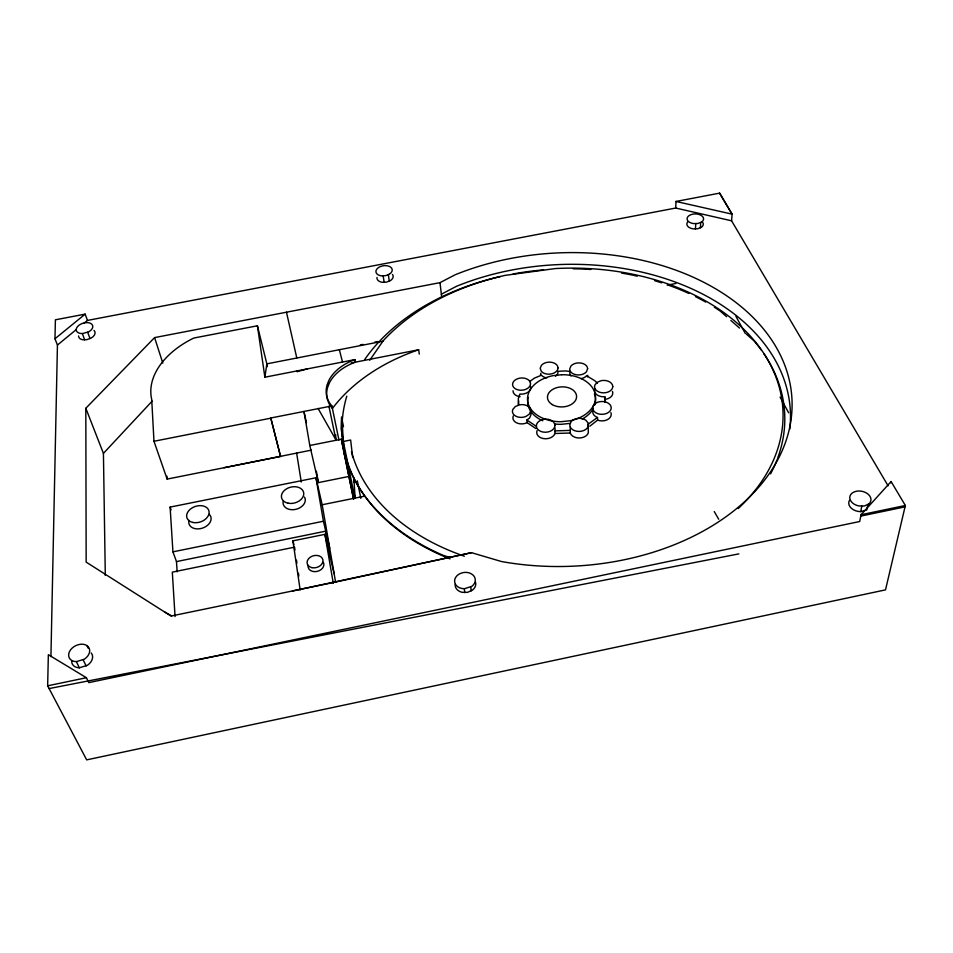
<?xml version="1.0" encoding="UTF-8"?>
<svg xmlns="http://www.w3.org/2000/svg" width="953" height="953" viewBox="0 0 953 953"><rect width="100%" height="100%" fill="white"/><g stroke="black" fill="none" stroke-linecap="round" stroke-linejoin="round"><path stroke-width="1.43" d="M353.599 482.17L353.825 477.965L355.135 498.371M50.926 656.641L57.442 345.046L54.964 338.756L55.405 319.803L85.151 314.133L87.45 320.422L84.114 323.15M47.65 685.815L48.353 654.687L86.413 677.726L88.808 682.622L859.701 521.517L861.059 514.739L891.103 481.551L905.35 505.495L885.516 589.871L86.675 759.863L47.65 685.815L86.413 677.726M87.45 320.422L675.713 208.04L675.987 201.464L719.61 193.137L732.107 214.151L731.582 220.798L888.101 485.816M695.464 228.994L695.75 223.693M700.407 227.803L700.717 222.502M327.772 400.522A45.78 30.984 -9.7 0 1 327.665 387.24L329.452 382.82A45.78 30.984 -9.7 0 1 355.433 362.14L354.969 359.591L264.874 377.209L266.852 363.855L257.417 325.783L193.828 338.041A79.981 52.022 -14.3 0 0 151.706 399.343L153.969 441.263L167.132 479.097L280.563 456.439L270.783 417.998L331.882 405.93L338.958 440.119M588.489 424.716L588.18 426.432A9.351 6.564 -1.5 0 1 579.138 431.447A9.351 6.564 -1.5 0 1 570.108 426.658L569.811 424.955L571.085 421.667A9.351 6.564 -1.5 0 1 585.738 420.13L588.168 423.025L588.299 432.984A9.304 6.564 -1.5 0 1 579.293 437.987A9.304 6.564 -1.5 0 1 570.311 433.198L570.263 427.194M587.441 376.852L587.739 375.279M849.528 500.265A10.662 7.469 10.6 0 0 857.974 511.392L860.75 511.642L861.75 506.21M537.075 430.601A9.256 6.552 -2.9 0 0 543.389 438.571A9.256 6.552 -2.9 0 0 554.849 433.77L555.087 429.469A9.268 6.552 -2.9 0 0 554.813 427.778M867.897 504.542L866.777 509.974L860.75 511.642M890.829 482.837L891.103 481.551M540.518 374.815L540.863 373.254M518.599 400.772L518.563 404.942M593.91 404.799L592.992 406.359A9.268 6.421 -0.8 0 0 597.388 413.542L599.64 414.15A9.268 6.421 -0.8 0 0 610.944 409.433L611.23 407.753A9.268 6.421 -0.8 0 0 604.262 401.678A9.268 6.421 -0.8 0 0 593.898 404.811M369.764 360.234L383.201 340.781A217.665 151.598 -2.3 0 1 505.269 275.346L555.337 268.555A217.665 151.598 -2.3 0 1 758.29 345.617A217.665 151.598 -2.3 0 1 738.206 508.545M105.295 575.433L103.424 453.378L152.182 401.118M471.509 552.68L332.74 582.652L171.004 616.055L86.163 562.115L85.818 408.253L154.589 337.6L440 282.648L455.236 274.738A226.993 156.816 -2.4 0 1 790.728 387.406A226.993 156.816 -2.4 0 1 501.504 561.531L471.509 552.68L292.428 590.979M57.442 345.046L76.335 329.535M54.964 338.756L85.151 314.133M593.052 410.29A9.244 6.421 -0.7 0 0 597.424 417.474L587.798 424.514M589.8 426.217L597.591 420.13L597.555 417.509M529.63 381.641L534.383 378.127L541.483 375.208A8.887 6.016 -3 0 0 546.808 377.936M535.812 428.516L527.057 422.584L526.902 419.987L529.606 417.986L530.952 414.758A9.137 6.385 -4 0 0 530.702 413.102M527.057 422.584L526.33 422.989A9.125 6.385 -3.9 0 1 516.228 422.655A9.125 6.385 -3.9 0 1 513.286 415.949M441.346 294.215L456.463 286.305A224.991 156.804 -2.3 0 1 687.316 286.853A224.991 156.804 -2.3 0 1 789.787 429.136M307.057 368.954L297.086 371.658L296.955 370.931M570.204 430.411L554.801 430.887M570.287 433.007L554.908 433.496M861.059 514.739L905.35 505.495M860.785 516.097L905.028 506.865M335.635 582.414L322.185 504.756L315.955 477.775L170.111 507.103L172.934 551.847L176.484 561.591L325.735 531.155L330.155 556.802M300.183 590.074L292.905 540.863L324.89 534.347L334.122 573.718M322.185 504.756L363.772 496.334M172.934 551.847L323.424 521.243L315.955 477.775M304.198 412.732L309.808 445.492L318.362 482.611L348.989 476.44M309.808 445.492L342.794 438.916L341.138 428.636L341.531 417.009L343.485 426.682M311.345 450.126L224.003 467.732M153.969 441.263L270.819 418.176L280.563 456.439M351.228 362.962L418.665 349.763L419.272 354.111M49.103 688.578L738.861 553.884M360.246 344.962L363.164 344.39M374.839 342.115L377.757 341.543M667.148 285.15L675.903 283.446M382.927 341.222L266.852 363.855L267.269 366.714M376.995 277.43A8.184 5.075 -8.5 0 0 382.165 282.279L386.37 282.171L390.218 280.73A8.184 5.075 -8.5 0 0 392.481 274.464M82.375 333.586L88.7 331.835A8.541 5.099 -17 0 0 91.691 324.091L90.368 323.258A8.541 5.099 -17 0 0 84.519 322.853L82.375 323.436A8.541 5.099 -17 0 0 76.288 328.988A8.541 5.099 -17 0 0 80.362 333.443L82.375 333.586L84.65 339.876M605.215 402.44L604.762 396.686L603.761 396.793A9.101 6.23 -0.9 0 1 594.863 389.074M605 402.178L604.774 399.307L606.144 399.164A9.077 6.23 -0.8 0 0 612.493 394.637L612.767 393.017A9.077 6.23 -0.8 0 0 612.422 391.409M570.12 423.382L561.162 424.323A33.974 23.48 -2.4 0 1 554.741 423.978M464.325 588.74L471.854 586.333A10.388 8.148 -7 0 0 472.688 574.754L470.651 573.468A10.388 8.148 -7 0 0 462.896 572.658L460.347 573.468A10.388 8.148 -7 0 0 454.617 581.604A10.388 8.148 -7 0 0 461.657 588.454L464.325 588.74L464.73 592.611M76.407 661.656L84.448 659.131A11.079 8.041 -26.5 0 0 88.284 646.777L86.604 645.384A11.079 8.041 -26.5 0 0 79.194 644.478L76.478 645.324A11.079 8.041 -26.5 0 0 68.723 653.972A11.079 8.041 -26.5 0 0 73.858 661.334L76.407 661.656L79.337 667.803L87.414 665.289A11.019 8.029 -26.7 0 0 91.202 652.96M520.112 396.639L519.361 396.579A8.946 6.135 -4 0 1 513.024 390.718M79.421 667.815L76.883 667.481A11.019 8.029 -26.7 0 1 71.666 661.227M675.987 201.464L732.107 214.151M675.713 208.04L731.582 220.798M597.591 420.13L599.699 420.714A9.22 6.421 -0.7 0 0 610.956 415.996L611.23 414.317A9.22 6.421 -0.7 0 0 610.885 412.661M450.59 557.6L443.633 555.528A224.991 156.804 -2.3 0 1 343.95 452.353L341.924 442.18M164.5 611.921L171.707 615.912M535.657 425.92L526.902 419.987M739.504 328.058L730.891 320.47M746.151 333.919L753.918 340.757A221.501 154.672 -2.3 0 1 761.304 350.049M726.627 316.718L720.23 311.083A221.501 154.672 -2.3 0 0 714.357 307.235M597.46 383.428L594.898 380.759L586.56 375.732A8.934 6.04 -1.9 0 1 581.068 378.651M719.61 193.137L732.095 214.27M714.25 511.57L718.729 519.266M297.205 370.884L297.574 371.527M318.076 408.432L336.135 440.25M735.954 316.408L745.21 333.347M780.114 397.151L788.655 412.78M83.173 659.821L86.139 665.98M86.961 645.681L88.141 648.159M85.818 408.253L103.424 453.378M87.688 332.299L90.011 338.601M170.111 507.103L171.099 509.903M154.589 337.6L162.796 363.069M292.905 540.863L293.893 544.651M339.339 349.727L342.52 362.021M323.424 521.243L329.702 548.118M303.9 411.458L306.449 422.608M286.484 312.215L296.8 358.018M328.916 406.24L335.837 439.309A44.326 31.02 -9.9 0 1 335.778 434.854M341.353 439.202L353.611 499.11M353.527 499.015L343.95 452.353L342.044 419.558L341.662 431.185L343.318 441.465L350.644 440.012L352.681 457.535M342.794 438.916L354.945 498.443M357.327 480.86L360.818 498.359M316.384 471.211L318.362 482.611M324.89 534.347L333.264 583.248M354.039 492.498L354.754 496.894M296.621 453.056L301.279 482.051M383.177 275.941L384.166 282.398M388.336 274.702L389.312 281.171M294.989 550.06L294.56 547.165L172.314 572.145L175.054 616.567M296.49 560.185L296.919 563.068M298.42 573.194L298.849 576.088M257.417 325.783L264.874 377.209M470.734 586.988L471.199 590.872M440 282.648L441.692 297.122M353.396 495.941L353.706 498.717M176.484 561.591L177.151 571.86M166.954 476.202L167.132 479.097M518.42 404.965L518.337 398.414L519.933 394.042L521.494 394.161A8.958 6.135 -4 0 0 530.356 389.443L530.726 387.835A8.958 6.135 -4 0 0 530.487 386.251M604.762 396.686L604.774 399.307M93.978 330.393A8.506 5.11 -17.1 0 1 91.011 338.148L86.866 339.649L82.708 339.744A8.506 5.11 -17.1 0 1 78.575 335.968M475.559 582.295A10.364 8.136 -7 0 1 472.319 590.217L467.518 592.349L462.157 592.337A10.364 8.136 -7 0 1 455.141 584.392M702.861 222.597A8.232 4.896 0.4 0 1 701.217 227.386L697.644 228.768L693.379 228.899A8.232 4.896 0.4 0 1 687.709 221.87M763.853 353.682A221.501 154.672 -2.3 0 1 777.541 458.441M777.052 459.727A221.501 154.672 -2.3 0 1 770.572 473.879M449.983 558.863A221.501 154.672 -2.3 0 1 346.785 396.186M364.761 359.436A221.501 154.672 -2.3 0 1 500.182 276.62M513.095 273.964A221.501 154.672 -2.3 0 1 543.567 269.89M573.182 268.806A221.501 154.672 -2.3 0 1 590.789 269.473M621.523 273.058A221.501 154.672 -2.3 0 1 637.319 276.179M654.592 280.67A221.501 154.672 -2.3 0 1 661.644 282.862M668.577 285.221A221.501 154.672 -2.3 0 1 688.84 293.453M695.464 296.621A221.501 154.672 -2.3 0 1 705.756 302.089M304.519 497.061A11.305 8.16 -14.4 0 1 295.406 509.426A11.305 8.16 -14.4 0 1 283.172 501.373M209.243 514.286A11.484 8.148 -18.4 0 1 202.084 528.248A11.484 8.148 -18.4 0 1 188.992 520.386M323.317 562.294A8.041 6.087 -14.9 0 1 316.944 571.455A8.041 6.087 -14.9 0 1 308.129 565.403M570.99 375.994A8.934 6.04 -1.9 0 1 569.823 372.98L570.12 371.515L565.737 370.931L558.041 371.289L557.815 373.469A8.887 6.016 -3 0 1 555.456 376.221M594.35 393.863A33.974 23.48 -2.4 0 1 594.875 404.846M593.385 408.432A33.974 23.48 -2.4 0 1 582.235 419.034M542.745 420.761A33.974 23.48 -2.4 0 1 528.236 397.258M418.665 349.763A174.339 125.605 -5.6 0 0 332.406 408.48A45.78 30.984 -9.7 0 1 330.25 405.633M329.643 404.644A45.78 30.984 -9.7 0 1 328.154 401.57M331.882 405.93A45.863 30.984 -9.7 0 1 327.141 384.69L328.928 380.271A45.863 30.984 -9.7 0 1 354.969 359.591M464.373 556.207A217.665 151.598 -2.3 0 1 351.514 451.698M612.767 386.453L612.493 388.074A9.125 6.23 -0.9 0 1 606.108 392.6L603.749 392.85A9.125 6.23 -0.9 0 1 594.815 385.131L597.138 382.32L601.188 380.652A9.125 6.23 -0.9 0 1 612.767 386.453M587.632 368.74L586.44 371.777A8.958 6.04 -2 0 1 576.327 374.803A8.958 6.04 -2 0 1 569.703 369.049L570.93 366.023A8.958 6.04 -2 0 1 580.996 363.045A8.958 6.04 -2 0 1 587.632 368.74M554.92 425.538L554.575 427.254A9.304 6.552 -2.9 0 1 543.055 432.054A9.304 6.552 -2.9 0 1 536.706 424.085L537.683 422.501A9.304 6.552 -2.9 0 1 548.201 419.332A9.304 6.552 -2.9 0 1 554.92 425.538M557.993 367.977L557.66 369.55A8.911 6.016 -3.1 0 1 550.095 374.112A8.911 6.016 -3.1 0 1 541.28 371.289L540.184 368.299L541.459 365.273A8.911 6.016 -3.1 0 1 550.393 362.176A8.911 6.016 -3.1 0 1 557.719 366.428L557.993 367.977M530.714 410.838L529.368 414.067L525.913 416.473A9.173 6.385 -4 0 1 515.764 416.151A9.173 6.385 -4 0 1 512.809 409.445L515.311 406.55L519.48 404.846A9.173 6.385 -4 0 1 530.714 410.838M530.499 383.928L530.13 385.524A8.982 6.135 -4 0 1 521.243 390.253L518.92 390.075A8.982 6.135 -4 0 1 512.94 382.629L513.917 381.129A8.982 6.135 -4 0 1 526.223 378.698L528.045 379.628A8.982 6.135 -4 0 1 530.499 383.928M868.874 503.923L864.526 505.936L859.046 505.972A10.709 7.481 10.5 0 1 850.136 499.646A10.709 7.481 10.5 0 1 853.864 492.046L856.235 491.283A10.709 7.481 10.5 0 1 864.323 491.974L866.73 493.166A10.709 7.481 10.5 0 1 868.874 503.923M701.527 222.085L697.941 223.467L693.653 223.598A8.267 4.884 0.3 0 1 687.22 219.702A8.267 4.884 0.3 0 1 690.818 214.723L692.748 214.175A8.267 4.884 0.3 0 1 699.037 214.461L700.824 215.187A8.267 4.884 0.3 0 1 701.527 222.085M389.253 274.273L385.381 275.715L381.164 275.822A8.22 5.075 -8.4 0 1 375.923 271.665A8.22 5.075 -8.4 0 1 380.759 266.423L382.796 265.863A8.22 5.075 -8.4 0 1 388.86 266.209L390.408 266.983A8.22 5.075 -8.4 0 1 389.253 274.273M561.782 374.72L553.109 375.649A34.046 23.48 -2.4 0 0 527.736 401.737A34.046 23.48 -2.4 0 0 561.067 421.702L570.037 420.761A34.046 23.48 -2.4 0 0 595.291 394.578A34.046 23.48 -2.4 0 0 561.782 374.72M311.953 567.654A8.077 6.087 -14.8 0 0 322.924 559.983A8.077 6.087 -14.8 0 0 310.213 557.231A8.077 6.087 -14.8 0 0 311.953 567.654M288.151 503.208A11.365 8.16 -14.3 0 0 303.697 492.784A11.365 8.16 -14.3 0 0 285.9 489.234A11.365 8.16 -14.3 0 0 288.151 503.208M192.911 522.458A11.531 8.148 -18.3 0 0 209.1 511.868A11.531 8.148 -18.3 0 0 191.613 508.223A11.531 8.148 -18.3 0 0 192.911 522.458M552.311 404.596A14.581 10.042 -2.4 0 0 576.291 398.64A14.581 10.042 -2.4 0 0 557.493 387.454A14.581 10.042 -2.4 0 0 552.311 404.596"/></g></svg>
